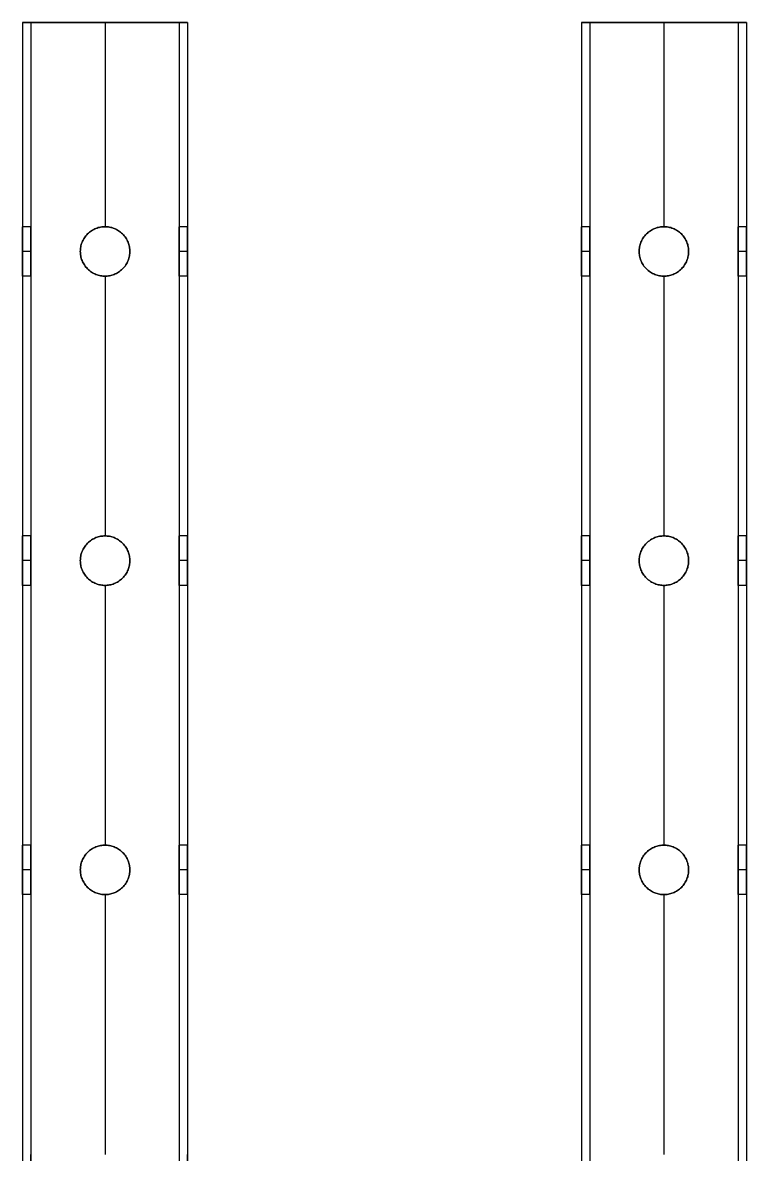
# Model space of a CAD drawing. Header units: millimetres. Extents: x 1279 to 9834, y -699 to 998.
# Drawn here: x 1279.2 to 1454.8, y 394.5 to 669 of the extents above; entities that cross this region are included whole.
import ezdxf

# ---------------------------------------------------------------- set-up
doc = ezdxf.new("R2010")
doc.units = ezdxf.units.MM
doc.header["$MEASUREMENT"] = 0
doc.layers.add('staal', color=7, linetype='Continuous', true_color=0x4c4c4c)

msp = doc.modelspace()

# ---------------------------------------------------------------- linework, layer by layer
at = {"layer": 'staal'}
for p, q in [((1279.18, 669.04, 1847.98), (1281.18, 669.04, 1847.98)), ((1299.18, 669.04, 1827.98), (1299.18, 669.04, 1829.98)), ((1299.18, 669.04, 1865.98), (1299.18, 669.04, 1867.98)), ((1317.18, 669.04, 1847.98), (1319.18, 669.04, 1847.98)), ((1414.75, 669.04, 1847.98), (1416.75, 669.04, 1847.98)), ((1434.75, 669.04, 1827.98), (1434.75, 669.04, 1829.98)), ((1434.75, 669.04, 1865.98), (1434.75, 669.04, 1867.98)), ((1452.75, 669.04, 1847.98), (1454.75, 669.04, 1847.98)), ((1281.18, 619.54, 1847.98), (1279.18, 619.54, 1847.98)), ((1299.18, 619.54, 1865.98), (1299.18, 619.54, 1867.98)), ((1299.18, 619.54, 1827.98), (1299.18, 619.54, 1829.98)), ((1319.18, 619.54, 1847.98), (1317.18, 619.54, 1847.98)), ((1416.75, 619.54, 1847.98), (1414.75, 619.54, 1847.98)), ((1434.75, 619.54, 1865.98), (1434.75, 619.54, 1867.98)), ((1434.75, 619.54, 1827.98), (1434.75, 619.54, 1829.98)), ((1454.75, 619.54, 1847.98), (1452.75, 619.54, 1847.98)), ((1281.18, 613.54, 1853.98), (1279.18, 613.54, 1853.98)), ((1281.18, 613.54, 1841.98), (1279.18, 613.54, 1841.98)), ((1293.18, 613.54, 1865.98), (1293.18, 613.54, 1867.98)), ((1293.18, 613.54, 1827.98), (1293.18, 613.54, 1829.98)), ((1305.18, 613.54, 1865.98), (1305.18, 613.54, 1867.98)), ((1305.18, 613.54, 1827.98), (1305.18, 613.54, 1829.98)), ((1319.18, 613.54, 1853.98), (1317.18, 613.54, 1853.98)), ((1319.18, 613.54, 1841.98), (1317.18, 613.54, 1841.98)), ((1416.75, 613.54, 1853.98), (1414.75, 613.54, 1853.98)), ((1416.75, 613.54, 1841.98), (1414.75, 613.54, 1841.98)), ((1428.75, 613.54, 1865.98), (1428.75, 613.54, 1867.98)), ((1428.75, 613.54, 1827.98), (1428.75, 613.54, 1829.98)), ((1440.75, 613.54, 1865.98), (1440.75, 613.54, 1867.98)), ((1440.75, 613.54, 1827.98), (1440.75, 613.54, 1829.98)), ((1454.75, 613.54, 1853.98), (1452.75, 613.54, 1853.98)), ((1454.75, 613.54, 1841.98), (1452.75, 613.54, 1841.98)), ((1281.18, 607.54, 1847.98), (1279.18, 607.54, 1847.98)), ((1299.18, 607.54, 1865.98), (1299.18, 607.54, 1867.98)), ((1299.18, 607.54, 1827.98), (1299.18, 607.54, 1829.98)), ((1319.18, 607.54, 1847.98), (1317.18, 607.54, 1847.98)), ((1416.75, 607.54, 1847.98), (1414.75, 607.54, 1847.98)), ((1434.75, 607.54, 1865.98), (1434.75, 607.54, 1867.98)), ((1434.75, 607.54, 1827.98), (1434.75, 607.54, 1829.98)), ((1454.75, 607.54, 1847.98), (1452.75, 607.54, 1847.98)), ((1281.18, 544.54, 1847.98), (1279.18, 544.54, 1847.98)), ((1299.18, 544.54, 1865.98), (1299.18, 544.54, 1867.98)), ((1299.18, 544.54, 1827.98), (1299.18, 544.54, 1829.98)), ((1319.18, 544.54, 1847.98), (1317.18, 544.54, 1847.98)), ((1416.75, 544.54, 1847.98), (1414.75, 544.54, 1847.98)), ((1434.75, 544.54, 1865.98), (1434.75, 544.54, 1867.98)), ((1434.75, 544.54, 1827.98), (1434.75, 544.54, 1829.98)), ((1454.75, 544.54, 1847.98), (1452.75, 544.54, 1847.98)), ((1281.18, 538.54, 1853.98), (1279.18, 538.54, 1853.98)), ((1281.18, 538.54, 1841.98), (1279.18, 538.54, 1841.98)), ((1293.18, 538.54, 1865.98), (1293.18, 538.54, 1867.98)), ((1293.18, 538.54, 1827.98), (1293.18, 538.54, 1829.98)), ((1305.18, 538.54, 1865.98), (1305.18, 538.54, 1867.98)), ((1305.18, 538.54, 1827.98), (1305.18, 538.54, 1829.98)), ((1319.18, 538.54, 1853.98), (1317.18, 538.54, 1853.98)), ((1319.18, 538.54, 1841.98), (1317.18, 538.54, 1841.98)), ((1416.75, 538.54, 1853.98), (1414.75, 538.54, 1853.98)), ((1416.75, 538.54, 1841.98), (1414.75, 538.54, 1841.98)), ((1428.75, 538.54, 1865.98), (1428.75, 538.54, 1867.98)), ((1428.75, 538.54, 1827.98), (1428.75, 538.54, 1829.98)), ((1440.75, 538.54, 1865.98), (1440.75, 538.54, 1867.98)), ((1440.75, 538.54, 1827.98), (1440.75, 538.54, 1829.98)), ((1454.75, 538.54, 1853.98), (1452.75, 538.54, 1853.98)), ((1454.75, 538.54, 1841.98), (1452.75, 538.54, 1841.98)), ((1281.18, 532.54, 1847.98), (1279.18, 532.54, 1847.98)), ((1299.18, 532.54, 1865.98), (1299.18, 532.54, 1867.98)), ((1299.18, 532.54, 1827.98), (1299.18, 532.54, 1829.98)), ((1319.18, 532.54, 1847.98), (1317.18, 532.54, 1847.98)), ((1416.75, 532.54, 1847.98), (1414.75, 532.54, 1847.98)), ((1434.75, 532.54, 1865.98), (1434.75, 532.54, 1867.98)), ((1434.75, 532.54, 1827.98), (1434.75, 532.54, 1829.98)), ((1454.75, 532.54, 1847.98), (1452.75, 532.54, 1847.98)), ((1281.18, 469.54, 1847.98), (1279.18, 469.54, 1847.98)), ((1299.18, 469.54, 1865.98), (1299.18, 469.54, 1867.98)), ((1299.18, 469.54, 1827.98), (1299.18, 469.54, 1829.98)), ((1319.18, 469.54, 1847.98), (1317.18, 469.54, 1847.98)), ((1416.75, 469.54, 1847.98), (1414.75, 469.54, 1847.98)), ((1434.75, 469.54, 1865.98), (1434.75, 469.54, 1867.98)), ((1434.75, 469.54, 1827.98), (1434.75, 469.54, 1829.98)), ((1454.75, 469.54, 1847.98), (1452.75, 469.54, 1847.98)), ((1281.18, 463.54, 1853.98), (1279.18, 463.54, 1853.98)), ((1281.18, 463.54, 1841.98), (1279.18, 463.54, 1841.98)), ((1293.18, 463.54, 1865.98), (1293.18, 463.54, 1867.98)), ((1293.18, 463.54, 1827.98), (1293.18, 463.54, 1829.98)), ((1305.18, 463.54, 1865.98), (1305.18, 463.54, 1867.98)), ((1305.18, 463.54, 1827.98), (1305.18, 463.54, 1829.98)), ((1319.18, 463.54, 1853.98), (1317.18, 463.54, 1853.98)), ((1319.18, 463.54, 1841.98), (1317.18, 463.54, 1841.98)), ((1416.75, 463.54, 1853.98), (1414.75, 463.54, 1853.98)), ((1416.75, 463.54, 1841.98), (1414.75, 463.54, 1841.98)), ((1428.75, 463.54, 1865.98), (1428.75, 463.54, 1867.98)), ((1428.75, 463.54, 1827.98), (1428.75, 463.54, 1829.98)), ((1440.75, 463.54, 1865.98), (1440.75, 463.54, 1867.98)), ((1440.75, 463.54, 1827.98), (1440.75, 463.54, 1829.98)), ((1454.75, 463.54, 1853.98), (1452.75, 463.54, 1853.98)), ((1454.75, 463.54, 1841.98), (1452.75, 463.54, 1841.98)), ((1281.18, 457.54, 1847.98), (1279.18, 457.54, 1847.98)), ((1299.18, 457.54, 1865.98), (1299.18, 457.54, 1867.98)), ((1299.18, 457.54, 1827.98), (1299.18, 457.54, 1829.98)), ((1319.18, 457.54, 1847.98), (1317.18, 457.54, 1847.98)), ((1416.75, 457.54, 1847.98), (1414.75, 457.54, 1847.98)), ((1434.75, 457.54, 1865.98), (1434.75, 457.54, 1867.98)), ((1434.75, 457.54, 1827.98), (1434.75, 457.54, 1829.98)), ((1454.75, 457.54, 1847.98), (1452.75, 457.54, 1847.98)), ((1299.18, 394.54, 1865.98), (1299.18, 394.54, 1867.98)), ((1434.75, 394.54, 1865.98), (1434.75, 394.54, 1867.98))]:
    msp.add_line(p, q, dxfattribs=at)
for points in [[(1279.18, 669.04, 1827.98), (1299.18, 669.04, 1827.98), (1319.18, 669.04, 1827.98)], [(1279.18, 669.04, 1827.98), (1279.18, 51.04, 1827.98), (1279.18, -566.96, 1827.98)], [(1319.18, 669.04, 1867.98), (1299.18, 669.04, 1867.98), (1279.18, 669.04, 1867.98)], [(1279.18, 669.04, 1867.98), (1279.18, 51.04, 1867.98), (1279.18, -566.96, 1867.98)], [(1279.18, 669.04, 1867.98), (1279.18, 669.04, 1847.98), (1279.18, 669.04, 1827.98)], [(1279.18, 669.04, 1847.98), (1279.18, 644.29, 1847.98), (1279.18, 619.54, 1847.98)], [(1281.18, 669.04, 1829.98), (1281.18, 669.04, 1847.98), (1281.18, 669.04, 1865.98)], [(1281.18, 669.04, 1865.98), (1281.18, 51.04, 1865.98), (1281.18, -566.96, 1865.98)], [(1281.18, 669.04, 1829.98), (1281.18, 51.04, 1829.98), (1281.18, -566.96, 1829.98)], [(1281.18, 669.04, 1865.98), (1299.18, 669.04, 1865.98), (1317.18, 669.04, 1865.98)], [(1317.18, 669.04, 1829.98), (1299.18, 669.04, 1829.98), (1281.18, 669.04, 1829.98)], [(1281.18, 669.04, 1847.98), (1281.18, 644.29, 1847.98), (1281.18, 619.54, 1847.98)], [(1299.18, 669.04, 1827.98), (1299.18, 644.29, 1827.98), (1299.18, 619.54, 1827.98)], [(1299.18, 669.04, 1867.98), (1299.18, 644.29, 1867.98), (1299.18, 619.54, 1867.98)], [(1299.18, 669.04, 1865.98), (1299.18, 644.29, 1865.98), (1299.18, 619.54, 1865.98)], [(1299.18, 669.04, 1829.98), (1299.18, 644.29, 1829.98), (1299.18, 619.54, 1829.98)], [(1317.18, 669.04, 1865.98), (1317.18, 51.04, 1865.98), (1317.18, -566.96, 1865.98)], [(1317.18, 669.04, 1865.98), (1317.18, 669.04, 1847.98), (1317.18, 669.04, 1829.98)], [(1317.18, 669.04, 1829.98), (1317.18, 51.04, 1829.98), (1317.18, -566.96, 1829.98)], [(1317.18, 669.04, 1847.98), (1317.18, 644.29, 1847.98), (1317.18, 619.54, 1847.98)], [(1319.18, 669.04, 1827.98), (1319.18, 51.04, 1827.98), (1319.18, -566.96, 1827.98)], [(1319.18, 669.04, 1827.98), (1319.18, 669.04, 1847.98), (1319.18, 669.04, 1867.98)], [(1319.18, 669.04, 1867.98), (1319.18, 51.04, 1867.98), (1319.18, -566.96, 1867.98)], [(1319.18, 669.04, 1847.98), (1319.18, 644.29, 1847.98), (1319.18, 619.54, 1847.98)], [(1414.75, 669.04, 1827.98), (1434.75, 669.04, 1827.98), (1454.75, 669.04, 1827.98)], [(1414.75, 669.04, 1827.98), (1414.75, 51.04, 1827.98), (1414.75, -566.96, 1827.98)], [(1454.75, 669.04, 1867.98), (1434.75, 669.04, 1867.98), (1414.75, 669.04, 1867.98)], [(1414.75, 669.04, 1867.98), (1414.75, 51.04, 1867.98), (1414.75, -566.96, 1867.98)], [(1414.75, 669.04, 1867.98), (1414.75, 669.04, 1847.98), (1414.75, 669.04, 1827.98)], [(1414.75, 669.04, 1847.98), (1414.75, 644.29, 1847.98), (1414.75, 619.54, 1847.98)], [(1416.75, 669.04, 1829.98), (1416.75, 669.04, 1847.98), (1416.75, 669.04, 1865.98)], [(1416.75, 669.04, 1865.98), (1416.75, 51.04, 1865.98), (1416.75, -566.96, 1865.98)], [(1416.75, 669.04, 1829.98), (1416.75, 51.04, 1829.98), (1416.75, -566.96, 1829.98)], [(1416.75, 669.04, 1865.98), (1434.75, 669.04, 1865.98), (1452.75, 669.04, 1865.98)], [(1452.75, 669.04, 1829.98), (1434.75, 669.04, 1829.98), (1416.75, 669.04, 1829.98)], [(1416.75, 669.04, 1847.98), (1416.75, 644.29, 1847.98), (1416.75, 619.54, 1847.98)], [(1434.75, 669.04, 1827.98), (1434.75, 644.29, 1827.98), (1434.75, 619.54, 1827.98)], [(1434.75, 669.04, 1867.98), (1434.75, 644.29, 1867.98), (1434.75, 619.54, 1867.98)], [(1434.75, 669.04, 1865.98), (1434.75, 644.29, 1865.98), (1434.75, 619.54, 1865.98)], [(1434.75, 669.04, 1829.98), (1434.75, 644.29, 1829.98), (1434.75, 619.54, 1829.98)], [(1452.75, 669.04, 1865.98), (1452.75, 51.04, 1865.98), (1452.75, -566.96, 1865.98)], [(1452.75, 669.04, 1865.98), (1452.75, 669.04, 1847.98), (1452.75, 669.04, 1829.98)], [(1452.75, 669.04, 1829.98), (1452.75, 51.04, 1829.98), (1452.75, -566.96, 1829.98)], [(1452.75, 669.04, 1847.98), (1452.75, 644.29, 1847.98), (1452.75, 619.54, 1847.98)], [(1454.75, 669.04, 1827.98), (1454.75, 51.04, 1827.98), (1454.75, -566.96, 1827.98)], [(1454.75, 669.04, 1827.98), (1454.75, 669.04, 1847.98), (1454.75, 669.04, 1867.98)], [(1454.75, 669.04, 1867.98), (1454.75, 51.04, 1867.98), (1454.75, -566.96, 1867.98)], [(1454.75, 669.04, 1847.98), (1454.75, 644.29, 1847.98), (1454.75, 619.54, 1847.98)], [(1279.18, 607.54, 1847.98), (1279.18, 576.04, 1847.98), (1279.18, 544.54, 1847.98)], [(1281.18, 607.54, 1847.98), (1281.18, 576.04, 1847.98), (1281.18, 544.54, 1847.98)], [(1299.18, 607.54, 1827.98), (1299.18, 576.04, 1827.98), (1299.18, 544.54, 1827.98)], [(1299.18, 607.54, 1867.98), (1299.18, 576.04, 1867.98), (1299.18, 544.54, 1867.98)], [(1299.18, 607.54, 1865.98), (1299.18, 576.04, 1865.98), (1299.18, 544.54, 1865.98)], [(1299.18, 607.54, 1829.98), (1299.18, 576.04, 1829.98), (1299.18, 544.54, 1829.98)], [(1317.18, 607.54, 1847.98), (1317.18, 576.04, 1847.98), (1317.18, 544.54, 1847.98)], [(1319.18, 607.54, 1847.98), (1319.18, 576.04, 1847.98), (1319.18, 544.54, 1847.98)], [(1414.75, 607.54, 1847.98), (1414.75, 576.04, 1847.98), (1414.75, 544.54, 1847.98)], [(1416.75, 607.54, 1847.98), (1416.75, 576.04, 1847.98), (1416.75, 544.54, 1847.98)], [(1434.75, 607.54, 1827.98), (1434.75, 576.04, 1827.98), (1434.75, 544.54, 1827.98)], [(1434.75, 607.54, 1867.98), (1434.75, 576.04, 1867.98), (1434.75, 544.54, 1867.98)], [(1434.75, 607.54, 1865.98), (1434.75, 576.04, 1865.98), (1434.75, 544.54, 1865.98)], [(1434.75, 607.54, 1829.98), (1434.75, 576.04, 1829.98), (1434.75, 544.54, 1829.98)], [(1452.75, 607.54, 1847.98), (1452.75, 576.04, 1847.98), (1452.75, 544.54, 1847.98)], [(1454.75, 607.54, 1847.98), (1454.75, 576.04, 1847.98), (1454.75, 544.54, 1847.98)], [(1279.18, 532.54, 1847.98), (1279.18, 501.04, 1847.98), (1279.18, 469.54, 1847.98)], [(1281.18, 532.54, 1847.98), (1281.18, 501.04, 1847.98), (1281.18, 469.54, 1847.98)], [(1299.18, 532.54, 1827.98), (1299.18, 501.04, 1827.98), (1299.18, 469.54, 1827.98)], [(1299.18, 532.54, 1867.98), (1299.18, 501.04, 1867.98), (1299.18, 469.54, 1867.98)], [(1299.18, 532.54, 1865.98), (1299.18, 501.04, 1865.98), (1299.18, 469.54, 1865.98)], [(1299.18, 532.54, 1829.98), (1299.18, 501.04, 1829.98), (1299.18, 469.54, 1829.98)], [(1317.18, 532.54, 1847.98), (1317.18, 501.04, 1847.98), (1317.18, 469.54, 1847.98)], [(1319.18, 532.54, 1847.98), (1319.18, 501.04, 1847.98), (1319.18, 469.54, 1847.98)], [(1414.75, 532.54, 1847.98), (1414.75, 501.04, 1847.98), (1414.75, 469.54, 1847.98)], [(1416.75, 532.54, 1847.98), (1416.75, 501.04, 1847.98), (1416.75, 469.54, 1847.98)], [(1434.75, 532.54, 1827.98), (1434.75, 501.04, 1827.98), (1434.75, 469.54, 1827.98)], [(1434.75, 532.54, 1867.98), (1434.75, 501.04, 1867.98), (1434.75, 469.54, 1867.98)], [(1434.75, 532.54, 1865.98), (1434.75, 501.04, 1865.98), (1434.75, 469.54, 1865.98)], [(1434.75, 532.54, 1829.98), (1434.75, 501.04, 1829.98), (1434.75, 469.54, 1829.98)], [(1452.75, 532.54, 1847.98), (1452.75, 501.04, 1847.98), (1452.75, 469.54, 1847.98)], [(1454.75, 532.54, 1847.98), (1454.75, 501.04, 1847.98), (1454.75, 469.54, 1847.98)], [(1279.18, 457.54, 1847.98), (1279.18, 426.04, 1847.98), (1279.18, 394.54, 1847.98)], [(1281.18, 457.54, 1847.98), (1281.18, 426.04, 1847.98), (1281.18, 394.54, 1847.98)], [(1299.18, 457.54, 1827.98), (1299.18, 426.04, 1827.98), (1299.18, 394.54, 1827.98)], [(1299.18, 457.54, 1867.98), (1299.18, 426.04, 1867.98), (1299.18, 394.54, 1867.98)], [(1299.18, 457.54, 1865.98), (1299.18, 426.04, 1865.98), (1299.18, 394.54, 1865.98)], [(1299.18, 457.54, 1829.98), (1299.18, 426.04, 1829.98), (1299.18, 394.54, 1829.98)], [(1317.18, 457.54, 1847.98), (1317.18, 426.04, 1847.98), (1317.18, 394.54, 1847.98)], [(1319.18, 457.54, 1847.98), (1319.18, 426.04, 1847.98), (1319.18, 394.54, 1847.98)], [(1414.75, 457.54, 1847.98), (1414.75, 426.04, 1847.98), (1414.75, 394.54, 1847.98)], [(1416.75, 457.54, 1847.98), (1416.75, 426.04, 1847.98), (1416.75, 394.54, 1847.98)], [(1434.75, 457.54, 1827.98), (1434.75, 426.04, 1827.98), (1434.75, 394.54, 1827.98)], [(1434.75, 457.54, 1867.98), (1434.75, 426.04, 1867.98), (1434.75, 394.54, 1867.98)], [(1434.75, 457.54, 1865.98), (1434.75, 426.04, 1865.98), (1434.75, 394.54, 1865.98)], [(1434.75, 457.54, 1829.98), (1434.75, 426.04, 1829.98), (1434.75, 394.54, 1829.98)], [(1452.75, 457.54, 1847.98), (1452.75, 426.04, 1847.98), (1452.75, 394.54, 1847.98)], [(1454.75, 457.54, 1847.98), (1454.75, 426.04, 1847.98), (1454.75, 394.54, 1847.98)]]:
    msp.add_open_spline(points, degree=2, dxfattribs=at)
for points, weights, knots in [([(1279.18, 613.54, 1853.98), (1279.18, 607.54, 1853.98), (1279.18, 607.54, 1847.98), (1279.18, 607.54, 1841.98), (1279.18, 613.54, 1841.98), (1279.18, 619.54, 1841.98), (1279.18, 619.54, 1847.98), (1279.18, 619.54, 1853.98), (1279.18, 613.54, 1853.98)], [1, 0.707106781187, 1, 0.707106781187, 1, 0.707106781187, 1, 0.707106781187, 1], [0, 0, 0, 7.853982, 7.853982, 15.707963, 15.707963, 23.561945, 23.561945, 31.415927, 31.415927, 31.415927]), ([(1279.18, 613.54, 1853.98), (1279.18, 619.54, 1853.98), (1279.18, 619.54, 1847.98), (1279.18, 619.54, 1841.98), (1279.18, 613.54, 1841.98)], [1, 0.707106781187, 1, 0.707106781187, 1], [-31.415927, -31.415927, -31.415927, -23.561945, -23.561945, -15.707963, -15.707963, -15.707963]), ([(1281.18, 613.54, 1853.98), (1281.18, 619.54, 1853.98), (1281.18, 619.54, 1847.98), (1281.18, 619.54, 1841.98), (1281.18, 613.54, 1841.98), (1281.18, 607.54, 1841.98), (1281.18, 607.54, 1847.98), (1281.18, 607.54, 1853.98), (1281.18, 613.54, 1853.98)], [1, 0.707106781187, 1, 0.707106781187, 1, 0.707106781187, 1, 0.707106781187, 1], [-31.415927, -31.415927, -31.415927, -23.561945, -23.561945, -15.707963, -15.707963, -7.853982, -7.853982, 0, 0, 0]), ([(1293.18, 613.54, 1827.98), (1293.18, 607.54, 1827.98), (1299.18, 607.54, 1827.98), (1305.18, 607.54, 1827.98), (1305.18, 613.54, 1827.98), (1305.18, 619.54, 1827.98), (1299.18, 619.54, 1827.98), (1293.18, 619.54, 1827.98), (1293.18, 613.54, 1827.98)], [1, 0.707106781187, 1, 0.707106781187, 1, 0.707106781187, 1, 0.707106781187, 1], [0, 0, 0, 7.853982, 7.853982, 15.707963, 15.707963, 23.561945, 23.561945, 31.415927, 31.415927, 31.415927]), ([(1293.18, 613.54, 1867.98), (1293.18, 619.54, 1867.98), (1299.18, 619.54, 1867.98), (1305.18, 619.54, 1867.98), (1305.18, 613.54, 1867.98), (1305.18, 607.54, 1867.98), (1299.18, 607.54, 1867.98), (1293.18, 607.54, 1867.98), (1293.18, 613.54, 1867.98)], [1, 0.707106781187, 1, 0.707106781187, 1, 0.707106781187, 1, 0.707106781187, 1], [-31.415927, -31.415927, -31.415927, -23.561945, -23.561945, -15.707963, -15.707963, -7.853982, -7.853982, 0, 0, 0]), ([(1293.18, 613.54, 1865.98), (1293.18, 607.54, 1865.98), (1299.18, 607.54, 1865.98), (1305.18, 607.54, 1865.98), (1305.18, 613.54, 1865.98), (1305.18, 619.54, 1865.98), (1299.18, 619.54, 1865.98), (1293.18, 619.54, 1865.98), (1293.18, 613.54, 1865.98)], [1, 0.707106781187, 1, 0.707106781187, 1, 0.707106781187, 1, 0.707106781187, 1], [0, 0, 0, 7.853982, 7.853982, 15.707963, 15.707963, 23.561945, 23.561945, 31.415927, 31.415927, 31.415927]), ([(1293.18, 613.54, 1829.98), (1293.18, 619.54, 1829.98), (1299.18, 619.54, 1829.98), (1305.18, 619.54, 1829.98), (1305.18, 613.54, 1829.98), (1305.18, 607.54, 1829.98), (1299.18, 607.54, 1829.98), (1293.18, 607.54, 1829.98), (1293.18, 613.54, 1829.98)], [1, 0.707106781187, 1, 0.707106781187, 1, 0.707106781187, 1, 0.707106781187, 1], [-31.415927, -31.415927, -31.415927, -23.561945, -23.561945, -15.707963, -15.707963, -7.853982, -7.853982, 0, 0, 0]), ([(1305.18, 613.54, 1827.98), (1305.18, 619.54, 1827.98), (1299.18, 619.54, 1827.98), (1293.18, 619.54, 1827.98), (1293.18, 613.54, 1827.98)], [1, 0.707106781187, 1, 0.707106781187, 1], [15.707963, 15.707963, 15.707963, 23.561945, 23.561945, 31.415927, 31.415927, 31.415927]), ([(1317.18, 613.54, 1853.98), (1317.18, 607.54, 1853.98), (1317.18, 607.54, 1847.98), (1317.18, 607.54, 1841.98), (1317.18, 613.54, 1841.98), (1317.18, 619.54, 1841.98), (1317.18, 619.54, 1847.98), (1317.18, 619.54, 1853.98), (1317.18, 613.54, 1853.98)], [1, 0.707106781187, 1, 0.707106781187, 1, 0.707106781187, 1, 0.707106781187, 1], [0, 0, 0, 7.853982, 7.853982, 15.707963, 15.707963, 23.561945, 23.561945, 31.415927, 31.415927, 31.415927]), ([(1319.18, 613.54, 1853.98), (1319.18, 619.54, 1853.98), (1319.18, 619.54, 1847.98), (1319.18, 619.54, 1841.98), (1319.18, 613.54, 1841.98), (1319.18, 607.54, 1841.98), (1319.18, 607.54, 1847.98), (1319.18, 607.54, 1853.98), (1319.18, 613.54, 1853.98)], [1, 0.707106781187, 1, 0.707106781187, 1, 0.707106781187, 1, 0.707106781187, 1], [-31.415927, -31.415927, -31.415927, -23.561945, -23.561945, -15.707963, -15.707963, -7.853982, -7.853982, 0, 0, 0]), ([(1414.75, 613.54, 1853.98), (1414.75, 607.54, 1853.98), (1414.75, 607.54, 1847.98), (1414.75, 607.54, 1841.98), (1414.75, 613.54, 1841.98), (1414.75, 619.54, 1841.98), (1414.75, 619.54, 1847.98), (1414.75, 619.54, 1853.98), (1414.75, 613.54, 1853.98)], [1, 0.707106781187, 1, 0.707106781187, 1, 0.707106781187, 1, 0.707106781187, 1], [0, 0, 0, 7.853982, 7.853982, 15.707963, 15.707963, 23.561945, 23.561945, 31.415927, 31.415927, 31.415927]), ([(1414.75, 613.54, 1853.98), (1414.75, 619.54, 1853.98), (1414.75, 619.54, 1847.98), (1414.75, 619.54, 1841.98), (1414.75, 613.54, 1841.98)], [1, 0.707106781187, 1, 0.707106781187, 1], [-31.415927, -31.415927, -31.415927, -23.561945, -23.561945, -15.707963, -15.707963, -15.707963]), ([(1416.75, 613.54, 1853.98), (1416.75, 619.54, 1853.98), (1416.75, 619.54, 1847.98), (1416.75, 619.54, 1841.98), (1416.75, 613.54, 1841.98), (1416.75, 607.54, 1841.98), (1416.75, 607.54, 1847.98), (1416.75, 607.54, 1853.98), (1416.75, 613.54, 1853.98)], [1, 0.707106781187, 1, 0.707106781187, 1, 0.707106781187, 1, 0.707106781187, 1], [-31.415927, -31.415927, -31.415927, -23.561945, -23.561945, -15.707963, -15.707963, -7.853982, -7.853982, 0, 0, 0]), ([(1428.75, 613.54, 1827.98), (1428.75, 607.54, 1827.98), (1434.75, 607.54, 1827.98), (1440.75, 607.54, 1827.98), (1440.75, 613.54, 1827.98), (1440.75, 619.54, 1827.98), (1434.75, 619.54, 1827.98), (1428.75, 619.54, 1827.98), (1428.75, 613.54, 1827.98)], [1, 0.707106781187, 1, 0.707106781187, 1, 0.707106781187, 1, 0.707106781187, 1], [0, 0, 0, 7.853982, 7.853982, 15.707963, 15.707963, 23.561945, 23.561945, 31.415927, 31.415927, 31.415927]), ([(1428.75, 613.54, 1867.98), (1428.75, 619.54, 1867.98), (1434.75, 619.54, 1867.98), (1440.75, 619.54, 1867.98), (1440.75, 613.54, 1867.98), (1440.75, 607.54, 1867.98), (1434.75, 607.54, 1867.98), (1428.75, 607.54, 1867.98), (1428.75, 613.54, 1867.98)], [1, 0.707106781187, 1, 0.707106781187, 1, 0.707106781187, 1, 0.707106781187, 1], [-31.415927, -31.415927, -31.415927, -23.561945, -23.561945, -15.707963, -15.707963, -7.853982, -7.853982, 0, 0, 0]), ([(1428.75, 613.54, 1865.98), (1428.75, 607.54, 1865.98), (1434.75, 607.54, 1865.98), (1440.75, 607.54, 1865.98), (1440.75, 613.54, 1865.98), (1440.75, 619.54, 1865.98), (1434.75, 619.54, 1865.98), (1428.75, 619.54, 1865.98), (1428.75, 613.54, 1865.98)], [1, 0.707106781187, 1, 0.707106781187, 1, 0.707106781187, 1, 0.707106781187, 1], [0, 0, 0, 7.853982, 7.853982, 15.707963, 15.707963, 23.561945, 23.561945, 31.415927, 31.415927, 31.415927]), ([(1428.75, 613.54, 1829.98), (1428.75, 619.54, 1829.98), (1434.75, 619.54, 1829.98), (1440.75, 619.54, 1829.98), (1440.75, 613.54, 1829.98), (1440.75, 607.54, 1829.98), (1434.75, 607.54, 1829.98), (1428.75, 607.54, 1829.98), (1428.75, 613.54, 1829.98)], [1, 0.707106781187, 1, 0.707106781187, 1, 0.707106781187, 1, 0.707106781187, 1], [-31.415927, -31.415927, -31.415927, -23.561945, -23.561945, -15.707963, -15.707963, -7.853982, -7.853982, 0, 0, 0]), ([(1440.75, 613.54, 1827.98), (1440.75, 619.54, 1827.98), (1434.75, 619.54, 1827.98), (1428.75, 619.54, 1827.98), (1428.75, 613.54, 1827.98)], [1, 0.707106781187, 1, 0.707106781187, 1], [15.707963, 15.707963, 15.707963, 23.561945, 23.561945, 31.415927, 31.415927, 31.415927]), ([(1452.75, 613.54, 1853.98), (1452.75, 607.54, 1853.98), (1452.75, 607.54, 1847.98), (1452.75, 607.54, 1841.98), (1452.75, 613.54, 1841.98), (1452.75, 619.54, 1841.98), (1452.75, 619.54, 1847.98), (1452.75, 619.54, 1853.98), (1452.75, 613.54, 1853.98)], [1, 0.707106781187, 1, 0.707106781187, 1, 0.707106781187, 1, 0.707106781187, 1], [0, 0, 0, 7.853982, 7.853982, 15.707963, 15.707963, 23.561945, 23.561945, 31.415927, 31.415927, 31.415927]), ([(1454.75, 613.54, 1853.98), (1454.75, 619.54, 1853.98), (1454.75, 619.54, 1847.98), (1454.75, 619.54, 1841.98), (1454.75, 613.54, 1841.98), (1454.75, 607.54, 1841.98), (1454.75, 607.54, 1847.98), (1454.75, 607.54, 1853.98), (1454.75, 613.54, 1853.98)], [1, 0.707106781187, 1, 0.707106781187, 1, 0.707106781187, 1, 0.707106781187, 1], [-31.415927, -31.415927, -31.415927, -23.561945, -23.561945, -15.707963, -15.707963, -7.853982, -7.853982, 0, 0, 0]), ([(1279.18, 538.54, 1853.98), (1279.18, 532.54, 1853.98), (1279.18, 532.54, 1847.98), (1279.18, 532.54, 1841.98), (1279.18, 538.54, 1841.98), (1279.18, 544.54, 1841.98), (1279.18, 544.54, 1847.98), (1279.18, 544.54, 1853.98), (1279.18, 538.54, 1853.98)], [1, 0.707106781187, 1, 0.707106781187, 1, 0.707106781187, 1, 0.707106781187, 1], [0, 0, 0, 7.853982, 7.853982, 15.707963, 15.707963, 23.561945, 23.561945, 31.415927, 31.415927, 31.415927]), ([(1279.18, 538.54, 1853.98), (1279.18, 544.54, 1853.98), (1279.18, 544.54, 1847.98), (1279.18, 544.54, 1841.98), (1279.18, 538.54, 1841.98)], [1, 0.707106781187, 1, 0.707106781187, 1], [-31.415927, -31.415927, -31.415927, -23.561945, -23.561945, -15.707963, -15.707963, -15.707963]), ([(1281.18, 538.54, 1853.98), (1281.18, 544.54, 1853.98), (1281.18, 544.54, 1847.98), (1281.18, 544.54, 1841.98), (1281.18, 538.54, 1841.98), (1281.18, 532.54, 1841.98), (1281.18, 532.54, 1847.98), (1281.18, 532.54, 1853.98), (1281.18, 538.54, 1853.98)], [1, 0.707106781187, 1, 0.707106781187, 1, 0.707106781187, 1, 0.707106781187, 1], [-31.415927, -31.415927, -31.415927, -23.561945, -23.561945, -15.707963, -15.707963, -7.853982, -7.853982, 0, 0, 0]), ([(1293.18, 538.54, 1827.98), (1293.18, 532.54, 1827.98), (1299.18, 532.54, 1827.98), (1305.18, 532.54, 1827.98), (1305.18, 538.54, 1827.98), (1305.18, 544.54, 1827.98), (1299.18, 544.54, 1827.98), (1293.18, 544.54, 1827.98), (1293.18, 538.54, 1827.98)], [1, 0.707106781187, 1, 0.707106781187, 1, 0.707106781187, 1, 0.707106781187, 1], [0, 0, 0, 7.853982, 7.853982, 15.707963, 15.707963, 23.561945, 23.561945, 31.415927, 31.415927, 31.415927]), ([(1293.18, 538.54, 1867.98), (1293.18, 544.54, 1867.98), (1299.18, 544.54, 1867.98), (1305.18, 544.54, 1867.98), (1305.18, 538.54, 1867.98), (1305.18, 532.54, 1867.98), (1299.18, 532.54, 1867.98), (1293.18, 532.54, 1867.98), (1293.18, 538.54, 1867.98)], [1, 0.707106781187, 1, 0.707106781187, 1, 0.707106781187, 1, 0.707106781187, 1], [-31.415927, -31.415927, -31.415927, -23.561945, -23.561945, -15.707963, -15.707963, -7.853982, -7.853982, 0, 0, 0]), ([(1293.18, 538.54, 1865.98), (1293.18, 532.54, 1865.98), (1299.18, 532.54, 1865.98), (1305.18, 532.54, 1865.98), (1305.18, 538.54, 1865.98), (1305.18, 544.54, 1865.98), (1299.18, 544.54, 1865.98), (1293.18, 544.54, 1865.98), (1293.18, 538.54, 1865.98)], [1, 0.707106781187, 1, 0.707106781187, 1, 0.707106781187, 1, 0.707106781187, 1], [0, 0, 0, 7.853982, 7.853982, 15.707963, 15.707963, 23.561945, 23.561945, 31.415927, 31.415927, 31.415927]), ([(1293.18, 538.54, 1829.98), (1293.18, 544.54, 1829.98), (1299.18, 544.54, 1829.98), (1305.18, 544.54, 1829.98), (1305.18, 538.54, 1829.98), (1305.18, 532.54, 1829.98), (1299.18, 532.54, 1829.98), (1293.18, 532.54, 1829.98), (1293.18, 538.54, 1829.98)], [1, 0.707106781187, 1, 0.707106781187, 1, 0.707106781187, 1, 0.707106781187, 1], [-31.415927, -31.415927, -31.415927, -23.561945, -23.561945, -15.707963, -15.707963, -7.853982, -7.853982, 0, 0, 0]), ([(1305.18, 538.54, 1827.98), (1305.18, 544.54, 1827.98), (1299.18, 544.54, 1827.98), (1293.18, 544.54, 1827.98), (1293.18, 538.54, 1827.98)], [1, 0.707106781187, 1, 0.707106781187, 1], [15.707963, 15.707963, 15.707963, 23.561945, 23.561945, 31.415927, 31.415927, 31.415927]), ([(1317.18, 538.54, 1853.98), (1317.18, 532.54, 1853.98), (1317.18, 532.54, 1847.98), (1317.18, 532.54, 1841.98), (1317.18, 538.54, 1841.98), (1317.18, 544.54, 1841.98), (1317.18, 544.54, 1847.98), (1317.18, 544.54, 1853.98), (1317.18, 538.54, 1853.98)], [1, 0.707106781187, 1, 0.707106781187, 1, 0.707106781187, 1, 0.707106781187, 1], [0, 0, 0, 7.853982, 7.853982, 15.707963, 15.707963, 23.561945, 23.561945, 31.415927, 31.415927, 31.415927]), ([(1319.18, 538.54, 1853.98), (1319.18, 544.54, 1853.98), (1319.18, 544.54, 1847.98), (1319.18, 544.54, 1841.98), (1319.18, 538.54, 1841.98), (1319.18, 532.54, 1841.98), (1319.18, 532.54, 1847.98), (1319.18, 532.54, 1853.98), (1319.18, 538.54, 1853.98)], [1, 0.707106781187, 1, 0.707106781187, 1, 0.707106781187, 1, 0.707106781187, 1], [-31.415927, -31.415927, -31.415927, -23.561945, -23.561945, -15.707963, -15.707963, -7.853982, -7.853982, 0, 0, 0]), ([(1414.75, 538.54, 1853.98), (1414.75, 532.54, 1853.98), (1414.75, 532.54, 1847.98), (1414.75, 532.54, 1841.98), (1414.75, 538.54, 1841.98), (1414.75, 544.54, 1841.98), (1414.75, 544.54, 1847.98), (1414.75, 544.54, 1853.98), (1414.75, 538.54, 1853.98)], [1, 0.707106781187, 1, 0.707106781187, 1, 0.707106781187, 1, 0.707106781187, 1], [0, 0, 0, 7.853982, 7.853982, 15.707963, 15.707963, 23.561945, 23.561945, 31.415927, 31.415927, 31.415927]), ([(1414.75, 538.54, 1853.98), (1414.75, 544.54, 1853.98), (1414.75, 544.54, 1847.98), (1414.75, 544.54, 1841.98), (1414.75, 538.54, 1841.98)], [1, 0.707106781187, 1, 0.707106781187, 1], [-31.415927, -31.415927, -31.415927, -23.561945, -23.561945, -15.707963, -15.707963, -15.707963]), ([(1416.75, 538.54, 1853.98), (1416.75, 544.54, 1853.98), (1416.75, 544.54, 1847.98), (1416.75, 544.54, 1841.98), (1416.75, 538.54, 1841.98), (1416.75, 532.54, 1841.98), (1416.75, 532.54, 1847.98), (1416.75, 532.54, 1853.98), (1416.75, 538.54, 1853.98)], [1, 0.707106781187, 1, 0.707106781187, 1, 0.707106781187, 1, 0.707106781187, 1], [-31.415927, -31.415927, -31.415927, -23.561945, -23.561945, -15.707963, -15.707963, -7.853982, -7.853982, 0, 0, 0]), ([(1428.75, 538.54, 1827.98), (1428.75, 532.54, 1827.98), (1434.75, 532.54, 1827.98), (1440.75, 532.54, 1827.98), (1440.75, 538.54, 1827.98), (1440.75, 544.54, 1827.98), (1434.75, 544.54, 1827.98), (1428.75, 544.54, 1827.98), (1428.75, 538.54, 1827.98)], [1, 0.707106781187, 1, 0.707106781187, 1, 0.707106781187, 1, 0.707106781187, 1], [0, 0, 0, 7.853982, 7.853982, 15.707963, 15.707963, 23.561945, 23.561945, 31.415927, 31.415927, 31.415927]), ([(1428.75, 538.54, 1867.98), (1428.75, 544.54, 1867.98), (1434.75, 544.54, 1867.98), (1440.75, 544.54, 1867.98), (1440.75, 538.54, 1867.98), (1440.75, 532.54, 1867.98), (1434.75, 532.54, 1867.98), (1428.75, 532.54, 1867.98), (1428.75, 538.54, 1867.98)], [1, 0.707106781187, 1, 0.707106781187, 1, 0.707106781187, 1, 0.707106781187, 1], [-31.415927, -31.415927, -31.415927, -23.561945, -23.561945, -15.707963, -15.707963, -7.853982, -7.853982, 0, 0, 0]), ([(1428.75, 538.54, 1865.98), (1428.75, 532.54, 1865.98), (1434.75, 532.54, 1865.98), (1440.75, 532.54, 1865.98), (1440.75, 538.54, 1865.98), (1440.75, 544.54, 1865.98), (1434.75, 544.54, 1865.98), (1428.75, 544.54, 1865.98), (1428.75, 538.54, 1865.98)], [1, 0.707106781187, 1, 0.707106781187, 1, 0.707106781187, 1, 0.707106781187, 1], [0, 0, 0, 7.853982, 7.853982, 15.707963, 15.707963, 23.561945, 23.561945, 31.415927, 31.415927, 31.415927]), ([(1428.75, 538.54, 1829.98), (1428.75, 544.54, 1829.98), (1434.75, 544.54, 1829.98), (1440.75, 544.54, 1829.98), (1440.75, 538.54, 1829.98), (1440.75, 532.54, 1829.98), (1434.75, 532.54, 1829.98), (1428.75, 532.54, 1829.98), (1428.75, 538.54, 1829.98)], [1, 0.707106781187, 1, 0.707106781187, 1, 0.707106781187, 1, 0.707106781187, 1], [-31.415927, -31.415927, -31.415927, -23.561945, -23.561945, -15.707963, -15.707963, -7.853982, -7.853982, 0, 0, 0]), ([(1440.75, 538.54, 1827.98), (1440.75, 544.54, 1827.98), (1434.75, 544.54, 1827.98), (1428.75, 544.54, 1827.98), (1428.75, 538.54, 1827.98)], [1, 0.707106781187, 1, 0.707106781187, 1], [15.707963, 15.707963, 15.707963, 23.561945, 23.561945, 31.415927, 31.415927, 31.415927]), ([(1452.75, 538.54, 1853.98), (1452.75, 532.54, 1853.98), (1452.75, 532.54, 1847.98), (1452.75, 532.54, 1841.98), (1452.75, 538.54, 1841.98), (1452.75, 544.54, 1841.98), (1452.75, 544.54, 1847.98), (1452.75, 544.54, 1853.98), (1452.75, 538.54, 1853.98)], [1, 0.707106781187, 1, 0.707106781187, 1, 0.707106781187, 1, 0.707106781187, 1], [0, 0, 0, 7.853982, 7.853982, 15.707963, 15.707963, 23.561945, 23.561945, 31.415927, 31.415927, 31.415927]), ([(1454.75, 538.54, 1853.98), (1454.75, 544.54, 1853.98), (1454.75, 544.54, 1847.98), (1454.75, 544.54, 1841.98), (1454.75, 538.54, 1841.98), (1454.75, 532.54, 1841.98), (1454.75, 532.54, 1847.98), (1454.75, 532.54, 1853.98), (1454.75, 538.54, 1853.98)], [1, 0.707106781187, 1, 0.707106781187, 1, 0.707106781187, 1, 0.707106781187, 1], [-31.415927, -31.415927, -31.415927, -23.561945, -23.561945, -15.707963, -15.707963, -7.853982, -7.853982, 0, 0, 0]), ([(1279.18, 463.54, 1853.98), (1279.18, 457.54, 1853.98), (1279.18, 457.54, 1847.98), (1279.18, 457.54, 1841.98), (1279.18, 463.54, 1841.98), (1279.18, 469.54, 1841.98), (1279.18, 469.54, 1847.98), (1279.18, 469.54, 1853.98), (1279.18, 463.54, 1853.98)], [0.999999860338, 0.707106851018, 1, 0.707106781187, 1, 0.707106781187, 1, 0.707106781187, 1], [0, 0, 0, 7.85398, 7.85398, 15.707962, 15.707962, 23.561944, 23.561944, 31.415927, 31.415927, 31.415927]), ([(1279.18, 463.54, 1853.98), (1279.18, 469.54, 1853.98), (1279.18, 469.54, 1847.98), (1279.18, 469.54, 1841.98), (1279.18, 463.54, 1841.98)], [1, 0.707106781187, 1, 0.707106781187, 1], [-31.415927, -31.415927, -31.415927, -23.561945, -23.561945, -15.707963, -15.707963, -15.707963]), ([(1281.18, 463.54, 1853.98), (1281.18, 469.54, 1853.98), (1281.18, 469.54, 1847.98), (1281.18, 469.54, 1841.98), (1281.18, 463.54, 1841.98), (1281.18, 457.54, 1841.98), (1281.18, 457.54, 1847.98), (1281.18, 457.54, 1853.98), (1281.18, 463.54, 1853.98)], [1, 0.707106781187, 1, 0.707106781187, 1, 0.707106781187, 1, 0.707106781187, 1], [-31.415927, -31.415927, -31.415927, -23.561945, -23.561945, -15.707963, -15.707963, -7.853982, -7.853982, 0, 0, 0]), ([(1293.18, 463.54, 1827.98), (1293.18, 457.54, 1827.98), (1299.18, 457.54, 1827.98), (1305.18, 457.54, 1827.98), (1305.18, 463.54, 1827.98), (1305.18, 469.54, 1827.98), (1299.18, 469.54, 1827.98), (1293.18, 469.54, 1827.98), (1293.18, 463.54, 1827.98)], [1, 0.707106781187, 1, 0.707106781187, 1, 0.707106781187, 1, 0.707106781187, 1], [0, 0, 0, 7.853982, 7.853982, 15.707963, 15.707963, 23.561945, 23.561945, 31.415927, 31.415927, 31.415927]), ([(1293.18, 463.54, 1867.98), (1293.18, 469.54, 1867.98), (1299.18, 469.54, 1867.98), (1305.18, 469.54, 1867.98), (1305.18, 463.54, 1867.98), (1305.18, 457.54, 1867.98), (1299.18, 457.54, 1867.98), (1293.18, 457.54, 1867.98), (1293.18, 463.54, 1867.98)], [1, 0.707106781187, 1, 0.707106781187, 1, 0.707106781187, 1, 0.707106781187, 1], [-31.415927, -31.415927, -31.415927, -23.561945, -23.561945, -15.707963, -15.707963, -7.853982, -7.853982, 0, 0, 0]), ([(1293.18, 463.54, 1865.98), (1293.18, 457.54, 1865.98), (1299.18, 457.54, 1865.98), (1305.18, 457.54, 1865.98), (1305.18, 463.54, 1865.98), (1305.18, 469.54, 1865.98), (1299.18, 469.54, 1865.98), (1293.18, 469.54, 1865.98), (1293.18, 463.54, 1865.98)], [1, 0.707106781187, 1, 0.707106781187, 1, 0.707106781187, 1, 0.707106781187, 1], [0, 0, 0, 7.853982, 7.853982, 15.707963, 15.707963, 23.561945, 23.561945, 31.415927, 31.415927, 31.415927]), ([(1293.18, 463.54, 1829.98), (1293.18, 469.54, 1829.98), (1299.18, 469.54, 1829.98), (1305.18, 469.54, 1829.98), (1305.18, 463.54, 1829.98), (1305.18, 457.54, 1829.98), (1299.18, 457.54, 1829.98), (1293.18, 457.54, 1829.98), (1293.18, 463.54, 1829.98)], [1, 0.707106781187, 1, 0.707106781187, 1, 0.707106781187, 1, 0.707106781187, 1], [-31.415927, -31.415927, -31.415927, -23.561945, -23.561945, -15.707963, -15.707963, -7.853982, -7.853982, 0, 0, 0]), ([(1305.18, 463.54, 1827.98), (1305.18, 469.54, 1827.98), (1299.18, 469.54, 1827.98), (1293.18, 469.54, 1827.98), (1293.18, 463.54, 1827.98)], [1, 0.707106781187, 1, 0.707106781187, 1], [15.707963, 15.707963, 15.707963, 23.561945, 23.561945, 31.415927, 31.415927, 31.415927]), ([(1317.18, 463.54, 1853.98), (1317.18, 457.54, 1853.98), (1317.18, 457.54, 1847.98), (1317.18, 457.54, 1841.98), (1317.18, 463.54, 1841.98), (1317.18, 469.54, 1841.98), (1317.18, 469.54, 1847.98), (1317.18, 469.54, 1853.98), (1317.18, 463.54, 1853.98)], [1, 0.707106781187, 1, 0.707106781187, 1, 0.707106781187, 1, 0.707106781187, 1], [0, 0, 0, 7.853982, 7.853982, 15.707963, 15.707963, 23.561945, 23.561945, 31.415927, 31.415927, 31.415927]), ([(1319.18, 463.54, 1853.98), (1319.18, 469.54, 1853.98), (1319.18, 469.54, 1847.98), (1319.18, 469.54, 1841.98), (1319.18, 463.54, 1841.98), (1319.18, 457.54, 1841.98), (1319.18, 457.54, 1847.98), (1319.18, 457.54, 1853.98), (1319.18, 463.54, 1853.98)], [1, 0.707106781187, 1, 0.707106781187, 1, 0.707106781187, 1, 0.707106851018, 0.999999860338], [-31.415927, -31.415927, -31.415927, -23.561944, -23.561944, -15.707962, -15.707962, -7.85398, -7.85398, 0, 0, 0]), ([(1414.75, 463.54, 1853.98), (1414.75, 457.54, 1853.98), (1414.75, 457.54, 1847.98), (1414.75, 457.54, 1841.98), (1414.75, 463.54, 1841.98), (1414.75, 469.54, 1841.98), (1414.75, 469.54, 1847.98), (1414.75, 469.54, 1853.98), (1414.75, 463.54, 1853.98)], [0.999999860338, 0.707106851018, 1, 0.707106781187, 1, 0.707106781187, 1, 0.707106781187, 1], [0, 0, 0, 7.85398, 7.85398, 15.707962, 15.707962, 23.561944, 23.561944, 31.415927, 31.415927, 31.415927]), ([(1414.75, 463.54, 1853.98), (1414.75, 469.54, 1853.98), (1414.75, 469.54, 1847.98), (1414.75, 469.54, 1841.98), (1414.75, 463.54, 1841.98)], [1, 0.707106781187, 1, 0.707106781187, 1], [-31.415927, -31.415927, -31.415927, -23.561945, -23.561945, -15.707963, -15.707963, -15.707963]), ([(1416.75, 463.54, 1853.98), (1416.75, 469.54, 1853.98), (1416.75, 469.54, 1847.98), (1416.75, 469.54, 1841.98), (1416.75, 463.54, 1841.98), (1416.75, 457.54, 1841.98), (1416.75, 457.54, 1847.98), (1416.75, 457.54, 1853.98), (1416.75, 463.54, 1853.98)], [1, 0.707106781187, 1, 0.707106781187, 1, 0.707106781187, 1, 0.707106781187, 1], [-31.415927, -31.415927, -31.415927, -23.561945, -23.561945, -15.707963, -15.707963, -7.853982, -7.853982, 0, 0, 0]), ([(1428.75, 463.54, 1827.98), (1428.75, 457.54, 1827.98), (1434.75, 457.54, 1827.98), (1440.75, 457.54, 1827.98), (1440.75, 463.54, 1827.98), (1440.75, 469.54, 1827.98), (1434.75, 469.54, 1827.98), (1428.75, 469.54, 1827.98), (1428.75, 463.54, 1827.98)], [1, 0.707106781187, 1, 0.707106781187, 1, 0.707106781187, 1, 0.707106781187, 1], [0, 0, 0, 7.853982, 7.853982, 15.707963, 15.707963, 23.561945, 23.561945, 31.415927, 31.415927, 31.415927]), ([(1428.75, 463.54, 1867.98), (1428.75, 469.54, 1867.98), (1434.75, 469.54, 1867.98), (1440.75, 469.54, 1867.98), (1440.75, 463.54, 1867.98), (1440.75, 457.54, 1867.98), (1434.75, 457.54, 1867.98), (1428.75, 457.54, 1867.98), (1428.75, 463.54, 1867.98)], [1, 0.707106781187, 1, 0.707106781187, 1, 0.707106781187, 1, 0.707106781187, 1], [-31.415927, -31.415927, -31.415927, -23.561945, -23.561945, -15.707963, -15.707963, -7.853982, -7.853982, 0, 0, 0]), ([(1428.75, 463.54, 1865.98), (1428.75, 457.54, 1865.98), (1434.75, 457.54, 1865.98), (1440.75, 457.54, 1865.98), (1440.75, 463.54, 1865.98), (1440.75, 469.54, 1865.98), (1434.75, 469.54, 1865.98), (1428.75, 469.54, 1865.98), (1428.75, 463.54, 1865.98)], [1, 0.707106781187, 1, 0.707106781187, 1, 0.707106781187, 1, 0.707106781187, 1], [0, 0, 0, 7.853982, 7.853982, 15.707963, 15.707963, 23.561945, 23.561945, 31.415927, 31.415927, 31.415927]), ([(1428.75, 463.54, 1829.98), (1428.75, 469.54, 1829.98), (1434.75, 469.54, 1829.98), (1440.75, 469.54, 1829.98), (1440.75, 463.54, 1829.98), (1440.75, 457.54, 1829.98), (1434.75, 457.54, 1829.98), (1428.75, 457.54, 1829.98), (1428.75, 463.54, 1829.98)], [1, 0.707106781187, 1, 0.707106781187, 1, 0.707106781187, 1, 0.707106781187, 1], [-31.415927, -31.415927, -31.415927, -23.561945, -23.561945, -15.707963, -15.707963, -7.853982, -7.853982, 0, 0, 0]), ([(1440.75, 463.54, 1827.98), (1440.75, 469.54, 1827.98), (1434.75, 469.54, 1827.98), (1428.75, 469.54, 1827.98), (1428.75, 463.54, 1827.98)], [1, 0.707106781187, 1, 0.707106781187, 1], [15.707963, 15.707963, 15.707963, 23.561945, 23.561945, 31.415927, 31.415927, 31.415927]), ([(1452.75, 463.54, 1853.98), (1452.75, 457.54, 1853.98), (1452.75, 457.54, 1847.98), (1452.75, 457.54, 1841.98), (1452.75, 463.54, 1841.98), (1452.75, 469.54, 1841.98), (1452.75, 469.54, 1847.98), (1452.75, 469.54, 1853.98), (1452.75, 463.54, 1853.98)], [1, 0.707106781187, 1, 0.707106781187, 1, 0.707106781187, 1, 0.707106781187, 1], [0, 0, 0, 7.853982, 7.853982, 15.707963, 15.707963, 23.561945, 23.561945, 31.415927, 31.415927, 31.415927]), ([(1454.75, 463.54, 1853.98), (1454.75, 469.54, 1853.98), (1454.75, 469.54, 1847.98), (1454.75, 469.54, 1841.98), (1454.75, 463.54, 1841.98), (1454.75, 457.54, 1841.98), (1454.75, 457.54, 1847.98), (1454.75, 457.54, 1853.98), (1454.75, 463.54, 1853.98)], [1, 0.707106781187, 1, 0.707106781187, 1, 0.707106781187, 1, 0.707106851018, 0.999999860338], [-31.415927, -31.415927, -31.415927, -23.561944, -23.561944, -15.707962, -15.707962, -7.85398, -7.85398, 0, 0, 0]), ([(1281.18, 388.54, 1853.98), (1281.18, 394.54, 1853.98), (1281.18, 394.54, 1847.98), (1281.18, 394.54, 1841.98), (1281.18, 388.54, 1841.98), (1281.18, 382.54, 1841.98), (1281.18, 382.54, 1847.98), (1281.18, 382.54, 1853.98), (1281.18, 388.54, 1853.98)], [1, 0.707106781187, 1, 0.707106781187, 1, 0.707106781187, 1, 0.707106781187, 1], [-31.415927, -31.415927, -31.415927, -23.561945, -23.561945, -15.707963, -15.707963, -7.853982, -7.853982, 0, 0, 0]), ([(1319.18, 388.54, 1853.98), (1319.18, 394.54, 1853.98), (1319.18, 394.54, 1847.98), (1319.18, 394.54, 1841.98), (1319.18, 388.54, 1841.98), (1319.18, 382.54, 1841.98), (1319.18, 382.54, 1847.98), (1319.18, 382.54, 1853.98), (1319.18, 388.54, 1853.98)], [1, 0.707106781187, 1, 0.707106781187, 1, 0.707106781187, 1, 0.707106781187, 1], [-31.415927, -31.415927, -31.415927, -23.561945, -23.561945, -15.707963, -15.707963, -7.853982, -7.853982, 0, 0, 0])]:
    msp.add_rational_spline(points, weights, degree=2, knots=knots, dxfattribs=at)

doc.saveas('drawing.dxf')
